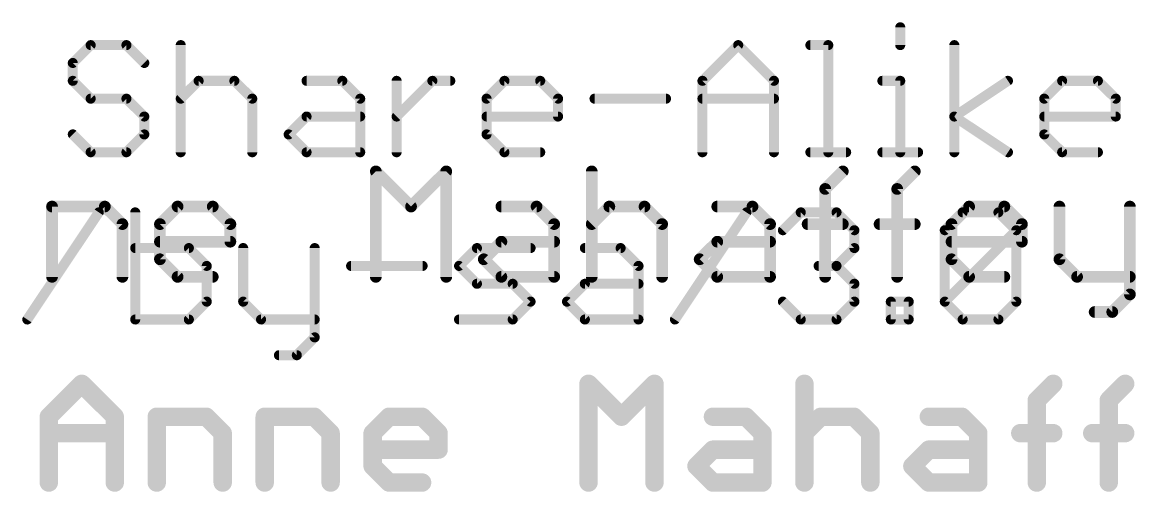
# Model space of a CAD drawing. Extents: x -26 to 81, y -15 to 33.
# Drawn here: x 45.88 to 62.77, y -13.97 to -6.84 of the extents above; entities that cross this region are included whole.
import ezdxf

# ---------------------------------------------------------------- set-up
doc = ezdxf.new("R2010")
doc.units = 0
doc.layers.add('27', color=253, linetype='CONTINUOUS')
doc.layers.add('51', color=53, linetype='CONTINUOUS')

msp = doc.modelspace()

# ---------------------------------------------------------------- linework, layer by layer
at = {"layer": '27', "const_width": 0.1778}
for points in [[(51.247, -10.7061), (51.247, -9.1045)], [(51.247, -9.1045), (51.7809, -9.6384)], [(51.7809, -9.6384), (52.3147, -9.1045)], [(52.3147, -9.1045), (52.3147, -10.7061)], [(54.5213, -9.1045), (54.5213, -10.7061)], [(58.0626, -9.3715), (58.3295, -9.1045)], [(59.154, -9.3715), (59.4209, -9.1045)], [(58.0626, -10.7061), (58.0626, -9.3715)], [(59.154, -10.7061), (59.154, -9.3715)], [(46.3356, -10.7061), (46.3356, -9.6384)], [(46.3356, -9.6384), (47.1363, -9.6384)], [(47.1363, -9.6384), (47.4033, -9.9053)], [(47.9727, -9.9053), (48.2396, -9.6384)], [(48.2396, -9.6384), (48.7735, -9.6384)], [(48.7735, -9.6384), (49.0404, -9.9053)], [(53.1511, -9.6384), (53.685, -9.6384)], [(53.685, -9.6384), (53.9519, -9.9053)], [(54.5213, -9.9053), (54.7883, -9.6384)], [(54.7883, -9.6384), (55.3221, -9.6384)], [(55.3221, -9.6384), (55.5891, -9.9053)], [(56.4254, -9.6384), (56.9593, -9.6384)], [(56.9593, -9.6384), (57.2262, -9.9053)], [(59.9785, -9.9053), (60.2455, -9.6384)], [(60.2455, -9.6384), (60.7793, -9.6384)], [(60.7793, -9.6384), (61.0462, -9.9053)], [(61.6157, -9.6384), (61.6157, -10.4392)], [(62.6834, -9.6384), (62.6834, -10.973)], [(47.4033, -9.9053), (47.4033, -10.7061)], [(47.9727, -10.4392), (47.9727, -9.9053)], [(49.0404, -9.9053), (49.0404, -10.1722)], [(53.9519, -9.9053), (53.9519, -10.7061)], [(55.5891, -9.9053), (55.5891, -10.7061)], [(57.2262, -9.9053), (57.2262, -10.7061)], [(57.7957, -9.9053), (58.3295, -9.9053)], [(58.8871, -9.9053), (59.4209, -9.9053)], [(59.9785, -10.4392), (59.9785, -9.9053)], [(61.0462, -9.9053), (61.0462, -10.1722)], [(49.0404, -10.1722), (47.9727, -10.1722)], [(52.8842, -10.4392), (53.1511, -10.1722)], [(53.1511, -10.1722), (53.9519, -10.1722)], [(56.1585, -10.4392), (56.4254, -10.1722)], [(56.4254, -10.1722), (57.2262, -10.1722)], [(61.0462, -10.1722), (59.9785, -10.1722)], [(48.2396, -10.7061), (47.9727, -10.4392)], [(53.1511, -10.7061), (52.8842, -10.4392)], [(56.4254, -10.7061), (56.1585, -10.4392)], [(60.2455, -10.7061), (59.9785, -10.4392)], [(61.6157, -10.4392), (61.8826, -10.7061)], [(48.7735, -10.7061), (48.2396, -10.7061)], [(53.9519, -10.7061), (53.1511, -10.7061)], [(57.2262, -10.7061), (56.4254, -10.7061)], [(60.7793, -10.7061), (60.2455, -10.7061)], [(61.8826, -10.7061), (62.6834, -10.7061)], [(62.6834, -10.973), (62.4165, -11.24)], [(62.4165, -11.24), (62.1495, -11.24)]]:
    msp.add_lwpolyline(points, dxfattribs=at)
at = {"layer": '27', "const_width": 0.0889}
for points in [[(51.2785, -9.0731, 1), (51.2156, -9.136)], [(51.2915, -9.1045, 1), (51.2026, -9.1045)], [(52.3592, -9.1045, 1), (52.2703, -9.1045)], [(52.3462, -9.136, 1), (52.2833, -9.0731)], [(54.5658, -9.1045, 1), (54.4769, -9.1045)], [(58.3609, -9.136, 1), (58.2981, -9.0731)], [(59.4524, -9.136, 1), (59.3895, -9.0731)], [(58.107, -9.3715, 1), (58.0181, -9.3715)], [(59.1985, -9.3715, 1), (59.1096, -9.3715)], [(58.0311, -9.34, 1), (58.094, -9.4029)], [(59.1226, -9.34, 1), (59.1854, -9.4029)], [(46.3356, -9.5939, 1), (46.3356, -9.6828)], [(46.38, -9.6384, 1), (46.2911, -9.6384)], [(47.1678, -9.607, 1), (47.1049, -9.6698)], [(47.1363, -9.6828, 1), (47.1363, -9.5939)], [(48.2396, -9.5939, 1), (48.2396, -9.6828)], [(48.2711, -9.6698, 1), (48.2082, -9.607)], [(48.8049, -9.607, 1), (48.7421, -9.6698)], [(48.7735, -9.6828, 1), (48.7735, -9.5939)], [(51.7495, -9.607, 1), (51.8123, -9.6698)], [(51.7495, -9.6698, 1), (51.8123, -9.607)], [(53.1511, -9.5939, 1), (53.1511, -9.6828)], [(53.7164, -9.607, 1), (53.6535, -9.6698)], [(53.685, -9.6828, 1), (53.685, -9.5939)], [(54.7883, -9.5939, 1), (54.7883, -9.6828)], [(54.8197, -9.6698, 1), (54.7568, -9.607)], [(55.3536, -9.607, 1), (55.2907, -9.6698)], [(55.3221, -9.6828, 1), (55.3221, -9.5939)], [(56.4254, -9.5939, 1), (56.4254, -9.6828)], [(56.9907, -9.607, 1), (56.9278, -9.6698)], [(56.9593, -9.6828, 1), (56.9593, -9.5939)], [(60.2455, -9.5939, 1), (60.2455, -9.6828)], [(60.2769, -9.6698, 1), (60.214, -9.607)], [(60.8107, -9.607, 1), (60.7479, -9.6698)], [(60.7793, -9.6828, 1), (60.7793, -9.5939)], [(61.6601, -9.6384, 1), (61.5712, -9.6384)], [(62.7278, -9.6384, 1), (62.6389, -9.6384)], [(47.4477, -9.9053, 1), (47.3588, -9.9053)], [(47.3718, -9.9367, 1), (47.4347, -9.8739)], [(47.9413, -9.8739, 1), (48.0041, -9.9367)], [(48.0172, -9.9053, 1), (47.9283, -9.9053)], [(49.0849, -9.9053, 1), (48.996, -9.9053)], [(49.009, -9.9367, 1), (49.0719, -9.8739)], [(53.9963, -9.9053, 1), (53.9074, -9.9053)], [(53.9205, -9.9367, 1), (53.9833, -9.8739)], [(54.4899, -9.8739, 1), (54.5528, -9.9367)], [(55.6335, -9.9053, 1), (55.5446, -9.9053)], [(55.5576, -9.9367, 1), (55.6205, -9.8739)], [(57.2707, -9.9053, 1), (57.1818, -9.9053)], [(57.1948, -9.9367, 1), (57.2576, -9.8739)], [(57.7957, -9.8609, 1), (57.7957, -9.9498)], [(58.3295, -9.9498, 1), (58.3295, -9.8609)], [(58.8871, -9.8609, 1), (58.8871, -9.9498)], [(59.4209, -9.9498, 1), (59.4209, -9.8609)], [(60.023, -9.9053, 1), (59.9341, -9.9053)], [(59.9471, -9.8739, 1), (60.01, -9.9367)], [(61.0907, -9.9053, 1), (61.0018, -9.9053)], [(61.0148, -9.9367, 1), (61.0777, -9.8739)], [(47.9727, -10.1278, 1), (47.9727, -10.2167)], [(48.996, -10.1722, 1), (49.0849, -10.1722)], [(49.0404, -10.2167, 1), (49.0404, -10.1278)], [(53.1511, -10.1278, 1), (53.1511, -10.2167)], [(53.1825, -10.2037, 1), (53.1197, -10.1408)], [(53.9519, -10.2167, 1), (53.9519, -10.1278)], [(56.4254, -10.1278, 1), (56.4254, -10.2167)], [(56.4569, -10.2037, 1), (56.394, -10.1408)], [(57.2262, -10.2167, 1), (57.2262, -10.1278)], [(59.9785, -10.1278, 1), (59.9785, -10.2167)], [(61.0018, -10.1722, 1), (61.0907, -10.1722)], [(61.0462, -10.2167, 1), (61.0462, -10.1278)], [(48.0041, -10.4077, 1), (47.9413, -10.4706)], [(47.9283, -10.4392, 1), (48.0172, -10.4392)], [(52.9156, -10.4077, 1), (52.8528, -10.4706)], [(52.8528, -10.4077, 1), (52.9156, -10.4706)], [(56.1899, -10.4077, 1), (56.1271, -10.4706)], [(56.1271, -10.4077, 1), (56.1899, -10.4706)], [(60.01, -10.4077, 1), (59.9471, -10.4706)], [(59.9341, -10.4392, 1), (60.023, -10.4392)], [(61.6471, -10.4077, 1), (61.5843, -10.4706)], [(61.5712, -10.4392, 1), (61.6601, -10.4392)], [(48.2396, -10.6617, 1), (48.2396, -10.7506)], [(48.2082, -10.7375, 1), (48.2711, -10.6747)], [(48.7735, -10.7506, 1), (48.7735, -10.6617)], [(53.1511, -10.6617, 1), (53.1511, -10.7506)], [(53.1197, -10.7375, 1), (53.1825, -10.6747)], [(53.9519, -10.7506, 1), (53.9519, -10.6617)], [(56.4254, -10.6617, 1), (56.4254, -10.7506)], [(56.394, -10.7375, 1), (56.4569, -10.6747)], [(57.2262, -10.7506, 1), (57.2262, -10.6617)], [(60.2455, -10.6617, 1), (60.2455, -10.7506)], [(60.214, -10.7375, 1), (60.2769, -10.6747)], [(60.7793, -10.7506, 1), (60.7793, -10.6617)], [(61.8826, -10.6617, 1), (61.8826, -10.7506)], [(61.8512, -10.7375, 1), (61.914, -10.6747)], [(62.6834, -10.7506, 1), (62.6834, -10.6617)], [(46.2911, -10.7061, 1), (46.38, -10.7061)], [(47.3588, -10.7061, 1), (47.4477, -10.7061)], [(51.2026, -10.7061, 1), (51.2915, -10.7061)], [(52.2703, -10.7061, 1), (52.3592, -10.7061)], [(53.9074, -10.7061, 1), (53.9963, -10.7061)], [(54.4769, -10.7061, 1), (54.5658, -10.7061)], [(55.5446, -10.7061, 1), (55.6335, -10.7061)], [(57.1818, -10.7061, 1), (57.2707, -10.7061)], [(58.0181, -10.7061, 1), (58.107, -10.7061)], [(59.1096, -10.7061, 1), (59.1985, -10.7061)], [(62.6389, -10.973, 1), (62.7278, -10.973)], [(62.7148, -11.0045, 1), (62.652, -10.9416)], [(62.1495, -11.1955, 1), (62.1495, -11.2844)], [(62.385, -11.2085, 1), (62.4479, -11.2714)], [(62.4165, -11.2844, 1), (62.4165, -11.1955)]]:
    msp.add_lwpolyline(points, format="xyb", dxfattribs=at)
at = {"layer": '51'}
for points, const_width in [([(59.2005, -6.9156), (59.2005, -7.1868)], 0.1524), ([(46.9219, -7.1868), (46.6507, -7.458)], 0.1524), ([(47.4642, -7.1868), (46.9219, -7.1868)], 0.1524), ([(47.7354, -7.458), (47.4642, -7.1868)], 0.1524), ([(48.2879, -7.1868), (48.2879, -8.8138)], 0.1524), ([(56.2008, -7.7291), (56.7431, -7.1868)], 0.1524), ([(56.7431, -7.1868), (57.2854, -7.7291)], 0.1524), ([(57.8379, -7.1868), (58.1091, -7.1868)], 0.1524), ([(58.1091, -7.1868), (58.1091, -8.8138)], 0.1524), ([(60.0208, -8.8138), (60.0208, -7.1868)], 0.1524), ([(46.6507, -7.458), (46.6507, -7.7291)], 0.1524), ([(46.6507, -7.7291), (46.9219, -8.0003)], 0.1524), ([(48.2879, -8.0003), (48.559, -7.7291)], 0.1524), ([(48.559, -7.7291), (49.1014, -7.7291)], 0.1524), ([(49.1014, -7.7291), (49.3725, -8.0003)], 0.1524), ([(50.1962, -7.7291), (50.7385, -7.7291)], 0.1524), ([(50.7385, -7.7291), (51.0097, -8.0003)], 0.1524), ([(51.5622, -8.8138), (51.5622, -7.7291)], 0.1524), ([(51.5622, -8.2715), (52.1045, -7.7291)], 0.1524), ([(52.1045, -7.7291), (52.3757, -7.7291)], 0.1524), ([(52.9265, -8.0003), (53.1976, -7.7291)], 0.1524), ([(53.1976, -7.7291), (53.74, -7.7291)], 0.1524), ([(53.74, -7.7291), (54.0111, -8.0003)], 0.1524), ([(56.2008, -8.8138), (56.2008, -7.7291)], 0.1524), ([(57.2854, -7.7291), (57.2854, -8.8138)], 0.1524), ([(58.9294, -7.7291), (59.2005, -7.7291)], 0.1524), ([(59.2005, -7.7291), (59.2005, -8.8138)], 0.1524), ([(60.0208, -8.2715), (60.8343, -7.7291)], 0.1524), ([(61.3851, -8.0003), (61.6563, -7.7291)], 0.1524), ([(61.6563, -7.7291), (62.1986, -7.7291)], 0.1524), ([(62.1986, -7.7291), (62.4698, -8.0003)], 0.1524), ([(46.9219, -8.0003), (47.4642, -8.0003)], 0.1524), ([(47.4642, -8.0003), (47.7354, -8.2715)], 0.1524), ([(49.3725, -8.0003), (49.3725, -8.8138)], 0.1524), ([(51.0097, -8.0003), (51.0097, -8.8138)], 0.1524), ([(52.9265, -8.5426), (52.9265, -8.0003)], 0.1524), ([(54.0111, -8.0003), (54.0111, -8.2715)], 0.1524), ([(54.5636, -8.0003), (55.6483, -8.0003)], 0.1524), ([(56.2008, -8.0003), (57.2854, -8.0003)], 0.1524), ([(61.3851, -8.5426), (61.3851, -8.0003)], 0.1524), ([(62.4698, -8.0003), (62.4698, -8.2715)], 0.1524), ([(47.7354, -8.2715), (47.7354, -8.5426)], 0.1524), ([(49.925, -8.5426), (50.1962, -8.2715)], 0.1524), ([(50.1962, -8.2715), (51.0097, -8.2715)], 0.1524), ([(54.0111, -8.2715), (52.9265, -8.2715)], 0.1524), ([(60.8343, -8.8138), (60.0208, -8.2715)], 0.1524), ([(62.4698, -8.2715), (61.3851, -8.2715)], 0.1524), ([(46.9219, -8.8138), (46.6507, -8.5426)], 0.1524), ([(47.7354, -8.5426), (47.4642, -8.8138)], 0.1524), ([(50.1962, -8.8138), (49.925, -8.5426)], 0.1524), ([(53.1976, -8.8138), (52.9265, -8.5426)], 0.1524), ([(61.6563, -8.8138), (61.3851, -8.5426)], 0.1524), ([(47.4642, -8.8138), (46.9219, -8.8138)], 0.1524), ([(51.0097, -8.8138), (50.1962, -8.8138)], 0.1524), ([(53.74, -8.8138), (53.1976, -8.8138)], 0.1524), ([(57.8379, -8.8138), (58.3803, -8.8138)], 0.1524), ([(58.9294, -8.8138), (59.4717, -8.8138)], 0.1524), ([(62.1986, -8.8138), (61.6563, -8.8138)], 0.1524), ([(45.9605, -11.3538), (47.0452, -9.7268)], 0.1524), ([(47.5977, -9.7268), (47.5977, -11.3538)], 0.1524), ([(55.7835, -11.3538), (56.8681, -9.7268)], 0.1524), ([(57.4206, -9.998), (57.6918, -9.7268)], 0.1524), ([(57.6918, -9.7268), (58.2341, -9.7268)], 0.1524), ([(58.2341, -9.7268), (58.5053, -9.998)], 0.1524), ([(59.8764, -9.998), (60.1475, -9.7268)], 0.1524), ([(60.1475, -9.7268), (60.6899, -9.7268)], 0.1524), ([(60.6899, -9.7268), (60.961, -9.998)], 0.1524), ([(58.5053, -9.998), (58.5053, -10.2691)], 0.1524), ([(59.8764, -11.0826), (59.8764, -9.998)], 0.1524), ([(59.8764, -11.0826), (60.961, -9.998)], 0.1524), ([(60.961, -9.998), (60.961, -11.0826)], 0.1524), ([(48.4112, -10.2691), (47.5977, -10.2691)], 0.1524), ([(48.6824, -10.5403), (48.4112, -10.2691)], 0.1524), ([(49.2349, -10.2691), (49.2349, -11.0826)], 0.1524), ([(50.3195, -10.2691), (50.3195, -11.625)], 0.1524), ([(52.5092, -10.5403), (52.7803, -10.2691)], 0.1524), ([(52.7803, -10.2691), (53.5938, -10.2691)], 0.1524), ([(54.4175, -10.2691), (54.9598, -10.2691)], 0.1524), ([(54.9598, -10.2691), (55.231, -10.5403)], 0.1524), ([(58.5053, -10.2691), (58.2341, -10.5403)], 0.1524), ([(48.6824, -11.0826), (48.6824, -10.5403)], 0.1524), ([(50.872, -10.5403), (51.9567, -10.5403)], 0.1524), ([(52.7803, -10.8115), (52.5092, -10.5403)], 0.1524), ([(55.231, -10.5403), (55.231, -11.3538)], 0.1524), ([(58.2341, -10.5403), (57.963, -10.5403)], 0.1524), ([(58.2341, -10.5403), (58.5053, -10.8115)], 0.1524), ([(53.3227, -10.8115), (52.7803, -10.8115)], 0.1524), ([(53.5938, -11.0826), (53.3227, -10.8115)], 0.1524), ([(54.1463, -11.0826), (54.4175, -10.8115)], 0.1524), ([(54.4175, -10.8115), (55.231, -10.8115)], 0.1524), ([(58.5053, -10.8115), (58.5053, -11.0826)], 0.1524), ([(48.4112, -11.3538), (48.6824, -11.0826)], 0.1524), ([(49.2349, -11.0826), (49.506, -11.3538)], 0.1524), ([(53.3227, -11.3538), (53.5938, -11.0826)], 0.1524), ([(54.4175, -11.3538), (54.1463, -11.0826)], 0.1524), ([(57.6918, -11.3538), (57.4206, -11.0826)], 0.1524), ([(58.5053, -11.0826), (58.2341, -11.3538)], 0.1524), ([(59.0578, -11.3538), (59.0578, -11.0826)], 0.1524), ([(59.0578, -11.0826), (59.329, -11.0826)], 0.1524), ([(59.329, -11.0826), (59.329, -11.3538)], 0.1524), ([(60.1475, -11.3538), (59.8764, -11.0826)], 0.1524), ([(60.961, -11.0826), (60.6899, -11.3538)], 0.1524), ([(47.5977, -11.3538), (48.4112, -11.3538)], 0.1524), ([(49.506, -11.3538), (50.3195, -11.3538)], 0.1524), ([(52.5092, -11.3538), (53.3227, -11.3538)], 0.1524), ([(55.231, -11.3538), (54.4175, -11.3538)], 0.1524), ([(58.2341, -11.3538), (57.6918, -11.3538)], 0.1524), ([(59.329, -11.3538), (59.0578, -11.3538)], 0.1524), ([(60.6899, -11.3538), (60.1475, -11.3538)], 0.1524), ([(50.3195, -11.625), (50.0483, -11.8961)], 0.1524), ([(50.0483, -11.8961), (49.7772, -11.8961)], 0.1524), ([(46.287, -12.8304), (46.787, -12.3304)], 0.2794), ([(46.787, -12.3304), (47.287, -12.8304)], 0.2794), ([(54.4728, -13.8303), (54.4728, -12.3304)], 0.2794), ([(54.4728, -12.3304), (54.9728, -12.8304)], 0.2794), ([(54.9728, -12.8304), (55.4727, -12.3304)], 0.2794), ([(55.4727, -12.3304), (55.4727, -13.8303)], 0.2794), ([(57.7471, -12.3304), (57.7471, -13.8303)], 0.2794), ([(61.2714, -12.5804), (61.5214, -12.3304)], 0.2794), ([(62.3629, -12.5804), (62.6128, -12.3304)], 0.2794), ([(61.2714, -13.8303), (61.2714, -12.5804)], 0.2794), ([(62.3629, -13.8303), (62.3629, -12.5804)], 0.2794), ([(46.287, -13.8303), (46.287, -12.8304)], 0.2794), ([(47.287, -12.8304), (47.287, -13.8303)], 0.2794), ([(47.9242, -13.8303), (47.9242, -12.8304)], 0.2794), ([(47.9242, -12.8304), (48.6741, -12.8304)], 0.2794), ([(48.6741, -12.8304), (48.9241, -13.0804)], 0.2794), ([(49.5614, -13.8303), (49.5614, -12.8304)], 0.2794), ([(49.5614, -12.8304), (50.3113, -12.8304)], 0.2794), ([(50.3113, -12.8304), (50.5613, -13.0804)], 0.2794), ([(51.1985, -13.0804), (51.4485, -12.8304)], 0.2794), ([(51.4485, -12.8304), (51.9485, -12.8304)], 0.2794), ([(51.9485, -12.8304), (52.1984, -13.0804)], 0.2794), ([(56.36, -12.8304), (56.8599, -12.8304)], 0.2794), ([(56.8599, -12.8304), (57.1099, -13.0804)], 0.2794), ([(57.7471, -13.0804), (57.9971, -12.8304)], 0.2794), ([(57.9971, -12.8304), (58.4971, -12.8304)], 0.2794), ([(58.4971, -12.8304), (58.7471, -13.0804)], 0.2794), ([(59.6343, -12.8304), (60.1342, -12.8304)], 0.2794), ([(60.1342, -12.8304), (60.3842, -13.0804)], 0.2794), ([(46.287, -13.0804), (47.287, -13.0804)], 0.2794), ([(48.9241, -13.0804), (48.9241, -13.8303)], 0.2794), ([(50.5613, -13.0804), (50.5613, -13.8303)], 0.2794), ([(51.1985, -13.5803), (51.1985, -13.0804)], 0.2794), ([(52.1984, -13.0804), (52.1984, -13.3303)], 0.2794), ([(57.1099, -13.0804), (57.1099, -13.8303)], 0.2794), ([(58.7471, -13.0804), (58.7471, -13.8303)], 0.2794), ([(60.3842, -13.0804), (60.3842, -13.8303)], 0.2794), ([(61.0215, -13.0804), (61.5214, -13.0804)], 0.2794), ([(62.1129, -13.0804), (62.6128, -13.0804)], 0.2794), ([(52.1984, -13.3303), (51.1985, -13.3303)], 0.2794), ([(56.11, -13.5803), (56.36, -13.3303)], 0.2794), ([(56.36, -13.3303), (57.1099, -13.3303)], 0.2794), ([(59.3843, -13.5803), (59.6343, -13.3303)], 0.2794), ([(59.6343, -13.3303), (60.3842, -13.3303)], 0.2794), ([(51.4485, -13.8303), (51.1985, -13.5803)], 0.2794), ([(56.36, -13.8303), (56.11, -13.5803)], 0.2794), ([(59.6343, -13.8303), (59.3843, -13.5803)], 0.2794), ([(51.9485, -13.8303), (51.4485, -13.8303)], 0.2794), ([(57.1099, -13.8303), (56.36, -13.8303)], 0.2794), ([(60.3842, -13.8303), (59.6343, -13.8303)], 0.2794)]:
    msp.add_lwpolyline(points, dxfattribs=dict(at, const_width=const_width))
for points, const_width in [([(59.2386, -6.9156, 1), (59.1624, -6.9156)], 0.0762), ([(46.9219, -7.1487, 1), (46.9219, -7.2249)], 0.0762), ([(46.9488, -7.2138, 1), (46.8949, -7.1599)], 0.0762), ([(47.4911, -7.1599, 1), (47.4373, -7.2138)], 0.0762), ([(47.4642, -7.2249, 1), (47.4642, -7.1487)], 0.0762), ([(48.326, -7.1868, 1), (48.2498, -7.1868)], 0.0762), ([(56.7701, -7.1599, 1), (56.7162, -7.2138)], 0.0762), ([(56.7701, -7.2138, 1), (56.7162, -7.1599)], 0.0762), ([(57.8379, -7.1487, 1), (57.8379, -7.2249)], 0.0762), ([(58.1472, -7.1868, 1), (58.071, -7.1868)], 0.0762), ([(58.1091, -7.2249, 1), (58.1091, -7.1487)], 0.0762), ([(59.1624, -7.1868, 1), (59.2386, -7.1868)], 0.0762), ([(60.0589, -7.1868, 1), (59.9827, -7.1868)], 0.0762), ([(46.6888, -7.458, 1), (46.6126, -7.458)], 0.0762), ([(46.6238, -7.431, 1), (46.6777, -7.4849)], 0.0762), ([(47.7084, -7.4849, 1), (47.7623, -7.431)], 0.0762), ([(46.6777, -7.7022, 1), (46.6238, -7.7561)], 0.0762), ([(46.6126, -7.7291, 1), (46.6888, -7.7291)], 0.0762), ([(48.559, -7.691, 1), (48.559, -7.7672)], 0.0762), ([(48.586, -7.7561, 1), (48.5321, -7.7022)], 0.0762), ([(49.1283, -7.7022, 1), (49.0744, -7.7561)], 0.0762), ([(49.1014, -7.7672, 1), (49.1014, -7.691)], 0.0762), ([(50.1962, -7.691, 1), (50.1962, -7.7672)], 0.0762), ([(50.7655, -7.7022, 1), (50.7116, -7.7561)], 0.0762), ([(50.7385, -7.7672, 1), (50.7385, -7.691)], 0.0762), ([(51.6003, -7.7291, 1), (51.5241, -7.7291)], 0.0762), ([(52.1045, -7.691, 1), (52.1045, -7.7672)], 0.0762), ([(52.1314, -7.7561, 1), (52.0776, -7.7022)], 0.0762), ([(52.3757, -7.7672, 1), (52.3757, -7.691)], 0.0762), ([(53.1976, -7.691, 1), (53.1976, -7.7672)], 0.0762), ([(53.2246, -7.7561, 1), (53.1707, -7.7022)], 0.0762), ([(53.7669, -7.7022, 1), (53.713, -7.7561)], 0.0762), ([(53.74, -7.7672, 1), (53.74, -7.691)], 0.0762), ([(56.1738, -7.7022, 1), (56.2277, -7.7561)], 0.0762), ([(56.2389, -7.7291, 1), (56.1627, -7.7291)], 0.0762), ([(57.3235, -7.7291, 1), (57.2473, -7.7291)], 0.0762), ([(57.2585, -7.7561, 1), (57.3124, -7.7022)], 0.0762), ([(58.9294, -7.691, 1), (58.9294, -7.7672)], 0.0762), ([(59.2386, -7.7291, 1), (59.1624, -7.7291)], 0.0762), ([(59.2005, -7.7672, 1), (59.2005, -7.691)], 0.0762), ([(60.8554, -7.7608, 1), (60.8132, -7.6974)], 0.0762), ([(61.6563, -7.691, 1), (61.6563, -7.7672)], 0.0762), ([(61.6832, -7.7561, 1), (61.6293, -7.7022)], 0.0762), ([(62.2256, -7.7022, 1), (62.1717, -7.7561)], 0.0762), ([(62.1986, -7.7672, 1), (62.1986, -7.691)], 0.0762), ([(46.9219, -7.9622, 1), (46.9219, -8.0384)], 0.0762), ([(46.8949, -8.0272, 1), (46.9488, -7.9734)], 0.0762), ([(47.4911, -7.9734, 1), (47.4373, -8.0272)], 0.0762), ([(47.4642, -8.0384, 1), (47.4642, -7.9622)], 0.0762), ([(48.2609, -7.9734, 1), (48.3148, -8.0272)], 0.0762), ([(49.4106, -8.0003, 1), (49.3344, -8.0003)], 0.0762), ([(49.3456, -8.0272, 1), (49.3995, -7.9734)], 0.0762), ([(51.0478, -8.0003, 1), (50.9716, -8.0003)], 0.0762), ([(50.9827, -8.0272, 1), (51.0366, -7.9734)], 0.0762), ([(52.9646, -8.0003, 1), (52.8884, -8.0003)], 0.0762), ([(52.8995, -7.9734, 1), (52.9534, -8.0272)], 0.0762), ([(54.0492, -8.0003, 1), (53.973, -8.0003)], 0.0762), ([(53.9842, -8.0272, 1), (54.0381, -7.9734)], 0.0762), ([(54.5636, -7.9622, 1), (54.5636, -8.0384)], 0.0762), ([(55.6483, -8.0384, 1), (55.6483, -7.9622)], 0.0762), ([(56.2008, -7.9622, 1), (56.2008, -8.0384)], 0.0762), ([(57.2854, -8.0384, 1), (57.2854, -7.9622)], 0.0762), ([(61.4232, -8.0003, 1), (61.347, -8.0003)], 0.0762), ([(61.3582, -7.9734, 1), (61.4121, -8.0272)], 0.0762), ([(62.5079, -8.0003, 1), (62.4317, -8.0003)], 0.0762), ([(62.4428, -8.0272, 1), (62.4967, -7.9734)], 0.0762), ([(47.7735, -8.2715, 1), (47.6973, -8.2715)], 0.0762), ([(47.7084, -8.2984, 1), (47.7623, -8.2445)], 0.0762), ([(50.1962, -8.2334, 1), (50.1962, -8.3096)], 0.0762), ([(50.2231, -8.2984, 1), (50.1692, -8.2445)], 0.0762), ([(51.0097, -8.3096, 1), (51.0097, -8.2334)], 0.0762), ([(51.5352, -8.2445, 1), (51.5891, -8.2984)], 0.0762), ([(52.9265, -8.2334, 1), (52.9265, -8.3096)], 0.0762), ([(53.973, -8.2715, 1), (54.0492, -8.2715)], 0.0762), ([(54.0111, -8.3096, 1), (54.0111, -8.2334)], 0.0762), ([(60.042, -8.2398, 1), (59.9997, -8.3032)], 0.0762), ([(59.9997, -8.2398, 1), (60.042, -8.3032)], 0.0762), ([(61.3851, -8.2334, 1), (61.3851, -8.3096)], 0.0762), ([(62.4317, -8.2715, 1), (62.5079, -8.2715)], 0.0762), ([(62.4698, -8.3096, 1), (62.4698, -8.2334)], 0.0762), ([(46.6777, -8.5157, 1), (46.6238, -8.5696)], 0.0762), ([(47.6973, -8.5426, 1), (47.7735, -8.5426)], 0.0762), ([(47.7623, -8.5696, 1), (47.7084, -8.5157)], 0.0762), ([(49.952, -8.5157, 1), (49.8981, -8.5696)], 0.0762), ([(49.8981, -8.5157, 1), (49.952, -8.5696)], 0.0762), ([(52.9534, -8.5157, 1), (52.8995, -8.5696)], 0.0762), ([(52.8884, -8.5426, 1), (52.9646, -8.5426)], 0.0762), ([(61.4121, -8.5157, 1), (61.3582, -8.5696)], 0.0762), ([(61.347, -8.5426, 1), (61.4232, -8.5426)], 0.0762), ([(46.9219, -8.7757, 1), (46.9219, -8.8519)], 0.0762), ([(46.8949, -8.8407, 1), (46.9488, -8.7869)], 0.0762), ([(47.4373, -8.7869, 1), (47.4911, -8.8407)], 0.0762), ([(47.4642, -8.8519, 1), (47.4642, -8.7757)], 0.0762), ([(48.2498, -8.8138, 1), (48.326, -8.8138)], 0.0762), ([(49.3344, -8.8138, 1), (49.4106, -8.8138)], 0.0762), ([(50.1962, -8.7757, 1), (50.1962, -8.8519)], 0.0762), ([(50.1692, -8.8407, 1), (50.2231, -8.7869)], 0.0762), ([(50.9716, -8.8138, 1), (51.0478, -8.8138)], 0.0762), ([(51.0097, -8.8519, 1), (51.0097, -8.7757)], 0.0762), ([(51.5241, -8.8138, 1), (51.6003, -8.8138)], 0.0762), ([(53.1976, -8.7757, 1), (53.1976, -8.8519)], 0.0762), ([(53.1707, -8.8407, 1), (53.2246, -8.7869)], 0.0762), ([(53.74, -8.8519, 1), (53.74, -8.7757)], 0.0762), ([(56.1627, -8.8138, 1), (56.2389, -8.8138)], 0.0762), ([(57.2473, -8.8138, 1), (57.3235, -8.8138)], 0.0762), ([(57.8379, -8.7757, 1), (57.8379, -8.8519)], 0.0762), ([(58.071, -8.8138, 1), (58.1472, -8.8138)], 0.0762), ([(58.3803, -8.8519, 1), (58.3803, -8.7757)], 0.0762), ([(58.9294, -8.7757, 1), (58.9294, -8.8519)], 0.0762), ([(59.1624, -8.8138, 1), (59.2386, -8.8138)], 0.0762), ([(59.4717, -8.8519, 1), (59.4717, -8.7757)], 0.0762), ([(59.9827, -8.8138, 1), (60.0589, -8.8138)], 0.0762), ([(60.8132, -8.8455, 1), (60.8554, -8.7821)], 0.0762), ([(61.6563, -8.7757, 1), (61.6563, -8.8519)], 0.0762), ([(61.6293, -8.8407, 1), (61.6832, -8.7869)], 0.0762), ([(62.1986, -8.8519, 1), (62.1986, -8.7757)], 0.0762), ([(47.0769, -9.7479, 1), (47.0135, -9.7057)], 0.0762), ([(47.6358, -9.7268, 1), (47.5596, -9.7268)], 0.0762), ([(56.8998, -9.7479, 1), (56.8364, -9.7057)], 0.0762), ([(57.6918, -9.6887, 1), (57.6918, -9.7649)], 0.0762), ([(57.7187, -9.7538, 1), (57.6649, -9.6999)], 0.0762), ([(58.2611, -9.6999, 1), (58.2072, -9.7538)], 0.0762), ([(58.2341, -9.7649, 1), (58.2341, -9.6887)], 0.0762), ([(60.1475, -9.6887, 1), (60.1475, -9.7649)], 0.0762), ([(60.1745, -9.7538, 1), (60.1206, -9.6999)], 0.0762), ([(60.7168, -9.6999, 1), (60.6629, -9.7538)], 0.0762), ([(60.6899, -9.7649, 1), (60.6899, -9.6887)], 0.0762), ([(57.3937, -9.971, 1), (57.4476, -10.0249)], 0.0762), ([(58.5434, -9.998, 1), (58.4672, -9.998)], 0.0762), ([(58.4784, -10.0249, 1), (58.5322, -9.971)], 0.0762), ([(59.8494, -9.971, 1), (59.9033, -10.0249)], 0.0762), ([(59.9145, -9.998, 1), (59.8383, -9.998)], 0.0762), ([(60.9991, -9.998, 1), (60.9229, -9.998)], 0.0762), ([(60.988, -10.0249, 1), (60.9341, -9.971)], 0.0762), ([(60.9341, -10.0249, 1), (60.988, -9.971)], 0.0762), ([(47.5977, -10.231, 1), (47.5977, -10.3072)], 0.0762), ([(48.4381, -10.2422, 1), (48.3842, -10.2961)], 0.0762), ([(48.4112, -10.3072, 1), (48.4112, -10.231)], 0.0762), ([(49.273, -10.2691, 1), (49.1968, -10.2691)], 0.0762), ([(50.3576, -10.2691, 1), (50.2814, -10.2691)], 0.0762), ([(52.7803, -10.231, 1), (52.7803, -10.3072)], 0.0762), ([(52.8073, -10.2961, 1), (52.7534, -10.2422)], 0.0762), ([(53.5938, -10.3072, 1), (53.5938, -10.231)], 0.0762), ([(54.4175, -10.231, 1), (54.4175, -10.3072)], 0.0762), ([(54.9868, -10.2422, 1), (54.9329, -10.2961)], 0.0762), ([(54.9598, -10.3072, 1), (54.9598, -10.231)], 0.0762), ([(58.4672, -10.2691, 1), (58.5434, -10.2691)], 0.0762), ([(58.5322, -10.2961, 1), (58.4783, -10.2422)], 0.0762), ([(48.7205, -10.5403, 1), (48.6443, -10.5403)], 0.0762), ([(50.872, -10.5022, 1), (50.872, -10.5784)], 0.0762), ([(51.9567, -10.5784, 1), (51.9567, -10.5022)], 0.0762), ([(52.5361, -10.5134, 1), (52.4822, -10.5672)], 0.0762), ([(55.2691, -10.5403, 1), (55.1929, -10.5403)], 0.0762), ([(57.963, -10.5022, 1), (57.963, -10.5784)], 0.0762), ([(58.2611, -10.5134, 1), (58.2072, -10.5672)], 0.0762), ([(58.2341, -10.5784, 1), (58.2341, -10.5022)], 0.0762), ([(48.6554, -10.5672, 1), (48.7093, -10.5134)], 0.0762), ([(52.4822, -10.5134, 1), (52.5361, -10.5672)], 0.0762), ([(55.204, -10.5672, 1), (55.2579, -10.5134)], 0.0762), ([(58.2072, -10.5134, 1), (58.2611, -10.5672)], 0.0762), ([(52.7803, -10.7734, 1), (52.7803, -10.8496)], 0.0762), ([(52.7534, -10.8384, 1), (52.8073, -10.7845)], 0.0762), ([(53.3496, -10.7845, 1), (53.2957, -10.8384)], 0.0762), ([(53.3227, -10.8496, 1), (53.3227, -10.7734)], 0.0762), ([(54.4175, -10.7734, 1), (54.4175, -10.8496)], 0.0762), ([(54.4444, -10.8384, 1), (54.3905, -10.7845)], 0.0762), ([(55.231, -10.8496, 1), (55.231, -10.7734)], 0.0762), ([(58.5434, -10.8115, 1), (58.4672, -10.8115)], 0.0762), ([(58.4783, -10.8384, 1), (58.5322, -10.7845)], 0.0762), ([(48.6443, -11.0826, 1), (48.7205, -11.0826)], 0.0762), ([(48.7093, -11.1096, 1), (48.6554, -11.0557)], 0.0762), ([(49.2618, -11.0557, 1), (49.2079, -11.1096)], 0.0762), ([(49.1968, -11.0826, 1), (49.273, -11.0826)], 0.0762), ([(53.6208, -11.1096, 1), (53.5669, -11.0557)], 0.0762), ([(53.5669, -11.1096, 1), (53.6208, -11.0557)], 0.0762), ([(54.1733, -11.0557, 1), (54.1194, -11.1096)], 0.0762), ([(54.1194, -11.0557, 1), (54.1733, -11.1096)], 0.0762), ([(57.4476, -11.0557, 1), (57.3937, -11.1096)], 0.0762), ([(58.4672, -11.0826, 1), (58.5434, -11.0826)], 0.0762), ([(58.5322, -11.1096, 1), (58.4784, -11.0557)], 0.0762), ([(59.0959, -11.0826, 1), (59.0197, -11.0826)], 0.0762), ([(59.0578, -11.0445, 1), (59.0578, -11.1207)], 0.0762), ([(59.3671, -11.0826, 1), (59.2909, -11.0826)], 0.0762), ([(59.329, -11.1207, 1), (59.329, -11.0445)], 0.0762), ([(59.9033, -11.0557, 1), (59.8494, -11.1096)], 0.0762), ([(59.8494, -11.0557, 1), (59.9033, -11.1096)], 0.0762), ([(59.8383, -11.0826, 1), (59.9145, -11.0826)], 0.0762), ([(60.9229, -11.0826, 1), (60.9991, -11.0826)], 0.0762), ([(60.988, -11.1096, 1), (60.9341, -11.0557)], 0.0762), ([(45.9288, -11.3327, 1), (45.9922, -11.3749)], 0.0762), ([(47.5977, -11.3157, 1), (47.5977, -11.3919)], 0.0762), ([(48.3842, -11.3269, 1), (48.4381, -11.3807)], 0.0762), ([(48.4112, -11.3919, 1), (48.4112, -11.3157)], 0.0762), ([(49.506, -11.3157, 1), (49.506, -11.3919)], 0.0762), ([(49.4791, -11.3807, 1), (49.533, -11.3269)], 0.0762), ([(50.3195, -11.3919, 1), (50.3195, -11.3157)], 0.0762), ([(52.5092, -11.3157, 1), (52.5092, -11.3919)], 0.0762), ([(53.2957, -11.3269, 1), (53.3496, -11.3807)], 0.0762), ([(53.3227, -11.3919, 1), (53.3227, -11.3157)], 0.0762), ([(54.4175, -11.3157, 1), (54.4175, -11.3919)], 0.0762), ([(54.3905, -11.3807, 1), (54.4444, -11.3269)], 0.0762), ([(55.231, -11.3919, 1), (55.231, -11.3157)], 0.0762), ([(55.7518, -11.3327, 1), (55.8152, -11.3749)], 0.0762), ([(57.6918, -11.3157, 1), (57.6918, -11.3919)], 0.0762), ([(57.6649, -11.3807, 1), (57.7187, -11.3269)], 0.0762), ([(58.2072, -11.3269, 1), (58.2611, -11.3807)], 0.0762), ([(58.2341, -11.3919, 1), (58.2341, -11.3157)], 0.0762), ([(59.0578, -11.3157, 1), (59.0578, -11.3919)], 0.0762), ([(59.329, -11.3919, 1), (59.329, -11.3157)], 0.0762), ([(60.1475, -11.3157, 1), (60.1475, -11.3919)], 0.0762), ([(60.1206, -11.3807, 1), (60.1745, -11.3269)], 0.0762), ([(60.6629, -11.3269, 1), (60.7168, -11.3807)], 0.0762), ([(60.6899, -11.3919, 1), (60.6899, -11.3157)], 0.0762), ([(47.5596, -11.3538, 1), (47.6358, -11.3538)], 0.0762), ([(55.1929, -11.3538, 1), (55.2691, -11.3538)], 0.0762), ([(59.0197, -11.3538, 1), (59.0959, -11.3538)], 0.0762), ([(59.2909, -11.3538, 1), (59.3671, -11.3538)], 0.0762), ([(50.2814, -11.625, 1), (50.3576, -11.625)], 0.0762), ([(50.3465, -11.6519, 1), (50.2926, -11.598)], 0.0762), ([(49.7772, -11.858, 1), (49.7772, -11.9342)], 0.0762), ([(50.0483, -11.9342, 1), (50.0483, -11.858)], 0.0762), ([(50.0214, -11.8692, 1), (50.0753, -11.9231)], 0.0762), ([(46.8364, -12.281, 1), (46.7376, -12.3798)], 0.1397), ([(46.8364, -12.3798, 1), (46.7376, -12.281)], 0.1397), ([(54.5427, -12.3304, 1), (54.403, -12.3304)], 0.1397), ([(54.5222, -12.281, 1), (54.4234, -12.3798)], 0.1397), ([(55.5426, -12.3304, 1), (55.4029, -12.3304)], 0.1397), ([(55.5221, -12.3798, 1), (55.4234, -12.281)], 0.1397), ([(57.817, -12.3304, 1), (57.6773, -12.3304)], 0.1397), ([(61.5708, -12.3798, 1), (61.472, -12.281)], 0.1397), ([(62.6622, -12.3798, 1), (62.5635, -12.281)], 0.1397), ([(61.3413, -12.5804, 1), (61.2016, -12.5804)], 0.1397), ([(61.222, -12.531, 1), (61.3208, -12.6298)], 0.1397), ([(62.4327, -12.5804, 1), (62.293, -12.5804)], 0.1397), ([(62.3135, -12.531, 1), (62.4123, -12.6298)], 0.1397), ([(46.3569, -12.8304, 1), (46.2172, -12.8304)], 0.1397), ([(46.2377, -12.781, 1), (46.3364, -12.8798)], 0.1397), ([(47.3568, -12.8304, 1), (47.2171, -12.8304)], 0.1397), ([(47.2376, -12.8798, 1), (47.3364, -12.781)], 0.1397), ([(47.9941, -12.8304, 1), (47.8543, -12.8304)], 0.1397), ([(47.9242, -12.7605, 1), (47.9242, -12.9002)], 0.1397), ([(48.7235, -12.781, 1), (48.6247, -12.8798)], 0.1397), ([(48.6741, -12.9002, 1), (48.6741, -12.7605)], 0.1397), ([(49.6312, -12.8304, 1), (49.4915, -12.8304)], 0.1397), ([(49.5614, -12.7605, 1), (49.5614, -12.9002)], 0.1397), ([(50.3607, -12.781, 1), (50.2619, -12.8798)], 0.1397), ([(50.3113, -12.9002, 1), (50.3113, -12.7605)], 0.1397), ([(51.4485, -12.7605, 1), (51.4485, -12.9002)], 0.1397), ([(51.4979, -12.8798, 1), (51.3991, -12.781)], 0.1397), ([(51.9978, -12.781, 1), (51.8991, -12.8798)], 0.1397), ([(51.9485, -12.9002, 1), (51.9485, -12.7605)], 0.1397), ([(54.9234, -12.781, 1), (55.0222, -12.8798)], 0.1397), ([(54.9234, -12.8798, 1), (55.0222, -12.781)], 0.1397), ([(56.36, -12.7605, 1), (56.36, -12.9002)], 0.1397), ([(56.9093, -12.781, 1), (56.8105, -12.8798)], 0.1397), ([(56.8599, -12.9002, 1), (56.8599, -12.7605)], 0.1397), ([(57.9971, -12.7605, 1), (57.9971, -12.9002)], 0.1397), ([(58.0465, -12.8798, 1), (57.9477, -12.781)], 0.1397), ([(58.5465, -12.781, 1), (58.4477, -12.8798)], 0.1397), ([(58.4971, -12.9002, 1), (58.4971, -12.7605)], 0.1397), ([(59.6343, -12.7605, 1), (59.6343, -12.9002)], 0.1397), ([(60.1836, -12.781, 1), (60.0848, -12.8798)], 0.1397), ([(60.1342, -12.9002, 1), (60.1342, -12.7605)], 0.1397), ([(46.287, -13.0105, 1), (46.287, -13.1502)], 0.1397), ([(47.287, -13.1502, 1), (47.287, -13.0105)], 0.1397), ([(48.994, -13.0804, 1), (48.8543, -13.0804)], 0.1397), ([(48.8747, -13.1298, 1), (48.9735, -13.031)], 0.1397), ([(50.6311, -13.0804, 1), (50.4914, -13.0804)], 0.1397), ([(50.5119, -13.1298, 1), (50.6107, -13.031)], 0.1397), ([(51.2684, -13.0804, 1), (51.1287, -13.0804)], 0.1397), ([(51.1491, -13.031, 1), (51.2479, -13.1298)], 0.1397), ([(52.2683, -13.0804, 1), (52.1286, -13.0804)], 0.1397), ([(52.149, -13.1298, 1), (52.2478, -13.031)], 0.1397), ([(57.1798, -13.0804, 1), (57.0401, -13.0804)], 0.1397), ([(57.0605, -13.1298, 1), (57.1593, -13.031)], 0.1397), ([(57.6977, -13.031, 1), (57.7965, -13.1298)], 0.1397), ([(58.8169, -13.0804, 1), (58.6772, -13.0804)], 0.1397), ([(58.6977, -13.1298, 1), (58.7964, -13.031)], 0.1397), ([(60.4541, -13.0804, 1), (60.3144, -13.0804)], 0.1397), ([(60.3348, -13.1298, 1), (60.4336, -13.031)], 0.1397), ([(61.0215, -13.0105, 1), (61.0215, -13.1502)], 0.1397), ([(61.5214, -13.1502, 1), (61.5214, -13.0105)], 0.1397), ([(62.1129, -13.0105, 1), (62.1129, -13.1502)], 0.1397), ([(62.6128, -13.1502, 1), (62.6128, -13.0105)], 0.1397), ([(51.1985, -13.2605, 1), (51.1985, -13.4002)], 0.1397), ([(52.1286, -13.3303, 1), (52.2683, -13.3303)], 0.1397), ([(52.1984, -13.4002, 1), (52.1984, -13.2605)], 0.1397), ([(56.36, -13.2605, 1), (56.36, -13.4002)], 0.1397), ([(56.4094, -13.3797, 1), (56.3106, -13.2809)], 0.1397), ([(57.1099, -13.4002, 1), (57.1099, -13.2605)], 0.1397), ([(59.6343, -13.2605, 1), (59.6343, -13.4002)], 0.1397), ([(59.6837, -13.3797, 1), (59.5849, -13.2809)], 0.1397), ([(60.3842, -13.4002, 1), (60.3842, -13.2605)], 0.1397), ([(51.2479, -13.5309, 1), (51.1491, -13.6297)], 0.1397), ([(56.1594, -13.5309, 1), (56.0606, -13.6297)], 0.1397), ([(56.0606, -13.5309, 1), (56.1594, -13.6297)], 0.1397), ([(59.4337, -13.5309, 1), (59.3349, -13.6297)], 0.1397), ([(59.3349, -13.5309, 1), (59.4337, -13.6297)], 0.1397), ([(51.1287, -13.5803, 1), (51.2684, -13.5803)], 0.1397), ([(46.2172, -13.8303, 1), (46.3569, -13.8303)], 0.1397), ([(47.2171, -13.8303, 1), (47.3568, -13.8303)], 0.1397), ([(47.8543, -13.8303, 1), (47.9941, -13.8303)], 0.1397), ([(48.8543, -13.8303, 1), (48.994, -13.8303)], 0.1397), ([(49.4915, -13.8303, 1), (49.6312, -13.8303)], 0.1397), ([(50.4914, -13.8303, 1), (50.6311, -13.8303)], 0.1397), ([(51.4485, -13.7605, 1), (51.4485, -13.9002)], 0.1397), ([(51.3991, -13.8797, 1), (51.4979, -13.7809)], 0.1397), ([(51.9485, -13.9002, 1), (51.9485, -13.7605)], 0.1397), ([(54.403, -13.8303, 1), (54.5427, -13.8303)], 0.1397), ([(55.4029, -13.8303, 1), (55.5426, -13.8303)], 0.1397), ([(56.36, -13.7605, 1), (56.36, -13.9002)], 0.1397), ([(56.3106, -13.8797, 1), (56.4094, -13.7809)], 0.1397), ([(57.0401, -13.8303, 1), (57.1798, -13.8303)], 0.1397), ([(57.1099, -13.9002, 1), (57.1099, -13.7605)], 0.1397), ([(57.6773, -13.8303, 1), (57.817, -13.8303)], 0.1397), ([(58.6772, -13.8303, 1), (58.8169, -13.8303)], 0.1397), ([(59.6343, -13.7605, 1), (59.6343, -13.9002)], 0.1397), ([(59.5849, -13.8797, 1), (59.6837, -13.7809)], 0.1397), ([(60.3144, -13.8303, 1), (60.4541, -13.8303)], 0.1397), ([(60.3842, -13.9002, 1), (60.3842, -13.7605)], 0.1397), ([(61.2016, -13.8303, 1), (61.3413, -13.8303)], 0.1397), ([(62.293, -13.8303, 1), (62.4327, -13.8303)], 0.1397)]:
    msp.add_lwpolyline(points, format="xyb", dxfattribs=dict(at, const_width=const_width))

doc.saveas('drawing.dxf')
